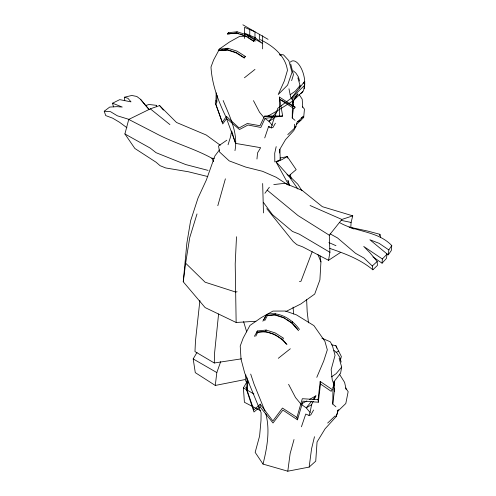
<?xml version="1.0" encoding="UTF-8"?>
<svg xmlns="http://www.w3.org/2000/svg" width="496" height="496" viewBox="0 0 496 496"><rect width="100%" height="100%" fill="white"/><g stroke="black" fill="none" stroke-linecap="round" stroke-linejoin="round"><path stroke-width="0.74" d="M293.607 99.808L293.601 106.758L293.39 104.532M335.941 406.807L332.766 404.097L334.31 391.301L334.329 381.629L334.031 383.048M304.06 88.722L304.674 81.369L291.326 98.158L286.409 101.841M295.027 120.367L292.243 117.992L292.429 103.881L293.018 101.072M332.766 404.097L332.977 388.027L333.727 384.474M245.818 374.964L245.669 381.114L249.004 382.999M279.397 97.067L279.651 99.281L294.165 108.692L295.108 107.161L279.397 97.067L282.658 116.039L264.529 116.182L260.003 125.699L247.287 123.504L239.072 127.956L226.387 116.337L222.363 122.363L215.227 102.839L215.965 100.273L216.175 92.857M241.595 358.819L214.272 362.991L214.576 353.034L218.581 313.999M247.888 380.283L247.337 390.867L246.76 388.467L247.082 377.735M226.387 116.337L226.635 118.494L222.766 123.938L215.884 104.34L216.833 102.021L217.056 95.282M236.499 236.741L235.209 263.909L236.146 322.474L255.899 321.272M320.49 383.978L331.173 391.319L332.239 389.577L320.199 381.455L320.49 383.978L318.327 402.2L302.957 401.177L297.476 419.814L282.887 410.099L273.011 422.989L260.053 406.856L260.189 404.147L253.853 409.963L245.929 386.985L246.76 388.467M320.001 255.824L320.937 261.888L319.895 279.905L314.712 294.054L300.849 303.955L285.82 311.556M279.632 152.997L279.856 149.271L285.51 139.661L293.768 130.584L296.019 126.263M350.777 227.769L351.094 222.444L352.743 215.834L322.357 206.683L302.12 190.371L284.971 183.303L273.78 184.568M287.767 134.627L294.357 128.334L294.605 124.211M372.961 256.947L382.069 263.178L382.342 258.974L387.153 254.039L369.867 239.76L379.149 243.338L388.839 249.928L388.3 254.82L386.328 253.859M332.977 388.027L334.068 384.964L334.329 381.629M236.146 322.474L205.115 307.582L183.253 281.784L186.862 243.201L190.576 220.937L197.978 198.146L206.373 179.943L214.904 155.936L219.474 149.891M223.15 100.514C229.629 116.43 238.378 132.891 234.961 150.641M296.527 124.378L303.688 117.478L304.445 109.07L302.442 106.77M339.307 222.419C355.967 232.227 377.809 230.894 391.766 245.563L391.276 250.561L388.3 254.82M256.959 159.018L257.567 152.867L260.648 147.69L235.606 143.4L226.536 118.532M318.327 402.2L318.06 399.689L320.199 381.455M244.981 379.583L215.276 385.448L216.82 372.57L220.67 361.677M292.243 117.992L293.415 108.252M183.253 281.784L185.64 263.19L189.72 237.646L197.011 213.943M316.789 377.351L323.696 361.069L327.323 349.841L324.886 341.267L313.912 325.618L296.472 314.886L285.454 311.035L272.974 311.085L261.28 317.576L249.953 325.45L243.195 338.049L240.219 346.041L241.019 359.147L244.689 372.986L261.094 412.641L261.001 420.453L259.606 436.009L255.155 452.358L263.023 464.082L287.792 471.2L309.151 467.089L311.562 448.787L314.483 436.709M287.792 471.2L290.129 453.629L294.023 439.518M264.728 137.919L268.522 126.716L271.337 127.906C272.67 121.049 275.826 114.849 277.803 108.289L285.175 102.765M379.713 235.736L379.917 234.31L367.635 231.055L349.091 227.081L354.02 229.016M199.894 300.514L195.48 340.95L194.971 351.583L214.272 362.991M266.767 208.655L293.241 241.583L296.974 244.72L302.61 246.834L328.563 260.307L329.908 252.303L329.301 235.216L341.868 219.449L352.743 215.834M387.153 254.039L386.39 258.435L382.069 263.178M299.584 88.22L300.068 85.517L297.86 77.841M339.165 358.366L341.682 367.108L340.578 373.271L333.368 382.478M301.425 426.802L305.747 414.036L308.958 415.394L310.081 412.449L311.593 404.68L313.255 401.283M263.023 464.082C267.133 447.528 270.289 429.995 265.664 413.187M276.191 146.618L274.722 153.252L274.815 161.919M207.812 176.557L188.381 171.759L165.707 167.952L160.121 165.707L156.091 162.242L134.856 148.471L124.905 133.951L128.749 119.431L150.325 108.86L159.588 105.567L176.514 122.481L206.237 135.011L220.261 145.216M309.151 467.089L315.741 461.144L317.056 441.961L325.103 428.78L335.984 416.789L338.334 409.752L337.565 411.048M217.812 205.71L225.382 178.833M340.374 360.077L341.378 356.543L335.829 345.6L331.57 344.887M297.476 419.814L296.924 417.427L302.318 398.71L318.06 399.689M294.357 128.334L295.802 126.474L297.067 122.227L303.602 116.269L303.688 117.478M291.636 80.643L293.421 74.735L290.712 63.959M228.055 144.77L230.435 137.206L231.651 130.95L235.606 143.4M292.429 103.881L293.384 101.19L297.563 93.849M312.176 251.708L300.979 281.251L299.46 281.505M335.984 416.789L337.522 413.261L337.367 411.754M314.259 399.243L315.921 395.845L309.442 399.466M227.416 33.976L236.325 33.114L245.359 35.985L253.537 41.199L254.436 39.897L246.19 34.664L237.082 31.775L228.396 32.693L227.416 33.976L236.232 32.996M254.38 336.356L257.449 330.975L266.141 330.051L275.243 332.946L283.489 338.179L282.571 339.493L286.973 344.472M256.413 333.033L257.449 330.975M262.843 321.203L266.581 314.47C279.477 311.153 292.181 319.331 299.522 329.474M263.804 319.951L266.581 314.47M255.744 336.226L257.765 332.376C268.479 330.138 279.614 335.916 286.304 344.125M264.697 320.72L267.387 315.586L275.119 314.693L283.309 317.415M236.325 33.114L237.082 31.775M265.602 315.754L274.511 314.892L275.268 313.546M275.398 123.219L272.967 127.484L271.337 127.906M303.552 83.34L304.674 81.369M313.584 410.056L310.812 414.91L308.958 415.394M218.265 50.493L227.174 49.631L227.955 48.279L237.063 51.169L245.309 56.401L244.187 57.945L236.183 52.911L227.311 49.96L218.265 50.493L219.263 49.203L227.955 48.279L225.86 48.862M256.451 332.27L265.36 331.409L266.141 330.051M215.276 385.448L195.281 372.639L193.192 358.924L196.999 352.383M260.53 410.657L244.398 402.262L243.406 387.915L247.213 381.374M388.839 249.928L391.766 245.563M253.537 41.199L254.436 39.897M298.573 330.727L291.716 322.977L292.621 321.675M244.187 57.945L245.309 56.401M264.907 193.273L269.34 187.271M287.897 104.11L277.45 110.744L268.944 121.297L272.323 125.321M311.562 401.252L306.23 407.861L310.081 412.449M313.013 399.447L315.921 395.845M300.068 85.517L295.219 91.258L290.16 94.724M341.682 367.108L336.158 373.649L331.446 376.879M337.646 411.37L345.805 403.515L348.155 391.648L345.557 387.946M291.326 98.158L304.649 85.318M302.944 91.345L294.196 99.758L298.046 93.955L292.026 99.194M327.67 423.051L335.178 415.877M329.821 248.409C344.987 253.592 360.443 259.358 372.849 269.805L377.425 265.441L377.171 261.479L369.83 252.625L363.735 246.456L382.342 258.974M372.849 269.805L372.291 265.999L377.171 261.479M260.053 406.856L253.989 412.002L246.332 389.019L247.337 390.867M244.41 77.791L254.981 69.403M278.287 358.31L290.327 348.756M126.92 127.726L119.617 122.32L112.691 118.197L105.71 115.574L104.234 111.24L109.715 107.062L117.006 106.659L122.258 107.043L112.536 103.211L113.472 106.863M301.165 118.067L303.602 116.269M294.599 127.323L295.802 126.474M226.796 140.225L218.562 145.917L219.523 151.956L229.202 160.884L245.7 167.071L262.539 171.306L276.222 177.283L287.878 184.872M328.563 260.307L340.746 252.309M289.199 103.286L293.117 100.8M273.649 118.501L268.944 121.297L264.945 118.463M311.593 404.68L306.23 407.861L301.605 404.587M267.598 116.256L277.45 110.744M301.673 403.818L306.857 400.917M112.536 103.211L119.728 99.64L131.012 101.86L127.906 98.282L124.36 97.235L124.787 100.731M277.549 161.287L280.271 159.935L279.856 149.271M336.09 352.365L338.774 351.081M288.802 185.045L275.943 161.684L279.887 159.941M277.419 161.535L281.957 159.607L287.258 156.575L296.168 169.632L288.709 175.956L297.916 188.995M124.36 97.235L131.787 95.468L136.797 96.46L140.504 99.287L145.588 105.53L148.98 104.495L156.544 105.35L156.668 106.807M297.643 121.514L300.923 120.522M222.375 49.829L219.579 50.598L227.311 49.96M280.042 158.069L287.258 156.575L287.519 158.088M237.1 291.772L235.581 292.02L205.115 282.205L185.64 263.19M282.658 116.039L265.087 118.346L260.853 127.435L247.975 125.023L239.469 129.524L226.635 118.494M246.32 36.301L239.742 36.326L229.481 42.024L219.536 48.937L213.602 60.004L210.992 67.016C211.997 84.512 218.197 100.793 225.699 116.442M247.783 36.295L250.703 36.282M264.529 116.182L279.564 116.324L279.651 99.281L295.108 107.161M128.749 119.431L155.304 133.114C173.42 142.947 193.738 148.248 211.866 158.218L214.179 158.317M104.234 111.24L110.447 111.643L117.378 115.816L129.115 119.412M279.601 54.3L283.545 54.901L288.846 60.679L292.014 72.255L287.575 85.12L278.213 94.507L284.276 81.09L287.457 70.351C285.442 55.651 272.899 45.768 260.375 39.661M268.522 126.716L270.004 126.97M341.26 220.391L351.094 222.444M208.047 170.382L185.715 164.567L156.004 152.656L150.307 148.149L124.905 133.951M227.174 49.631L236.208 52.502L244.385 57.716M274.511 314.892L283.545 317.762L291.716 322.977M265.36 331.409L274.393 334.279L282.571 339.493M236.939 32.916L238.985 33.598M240.349 34.05L247.033 36.679M321.879 338.167L330.206 341.75L332.388 345.507L335.036 355.365L331.154 369.625L332.215 379.694L334.068 384.964M310.068 205.511L341.868 219.449M328.873 242.569L335.966 245.681M279.688 54.957L280.984 55.564M330.15 233.858L337.553 237.968L355.576 253.338L364.002 258.038L372.291 265.999M242.879 24.8L268.069 39.345M193.192 358.924L216.82 372.57M243.406 387.915L253.909 393.979M329.908 252.303L299.324 234.186L292.466 231.446L272.416 214.619L263.314 202.287M329.301 235.216L298.003 215.555L267.22 190.179M296.924 417.427L282.447 408.072L272.887 420.949L260.189 404.147M248.267 37.491L253.809 41.156M283.991 317.638L285.219 318.457M286.452 319.269L291.995 322.927L297.891 329.542M150.325 108.86L169.936 124.608M293.322 70.835L295.957 73.141L298.418 76.936L299.609 81.084M333.994 350.387L337.001 353.016L339.797 357.337L341.161 362.061M287.041 174.356L288.709 175.956L275.943 161.684M288.573 175.15L297.805 184.214L301.94 190.706M145.588 105.53L148.93 109.356M140.504 99.287L149.321 109.684M159.588 105.567L163.42 110.118M263.891 117.484L259.551 112.257L253.45 100.62M301.029 404.178L295.529 397.569L288.585 384.313M228.396 32.693L229.202 33.809M293.384 101.19L290.668 97.191L288.963 88.796M299.119 94.476L302.188 99.169L302.752 107.347M339.413 374.108L344.596 382.379L346.227 389.689M215.965 100.273L216.833 102.021M211.866 158.218L213.565 161.64M317.793 254.262L320.937 261.888M264.951 411.041L254.07 384.195L250.691 374.065M335.829 345.6L336.84 348.173M289.614 185.423L287.94 180.451L288.994 184.965M243.604 321.625L246.692 331.905M379.917 234.31L380.699 237.696M290.427 174.697L291.084 178.473M334.037 388.374L334.31 391.301M293.08 307.098L293.595 313.974M306.64 299.671L307.191 311.854L308.512 322.84M262.663 183.508L263.469 212.908M156.544 105.35L156.569 106.64M262.651 35.749L262.651 48.881M259.346 34.305L259.346 40.083M254.969 41.435L254.969 31.781L244.553 27.348L244.553 38.434M249.761 29.562L249.761 35.34M290.327 62.124A16.833 7.744 76.3 0 1 304.538 79.292C304.941 83.719 305.121 88.716 302.262 92.43A16.833 7.744 76.3 0 1 300.483 93.577M254.969 37.56L244.553 33.127L262.651 43.574L254.969 37.56"/></g></svg>
